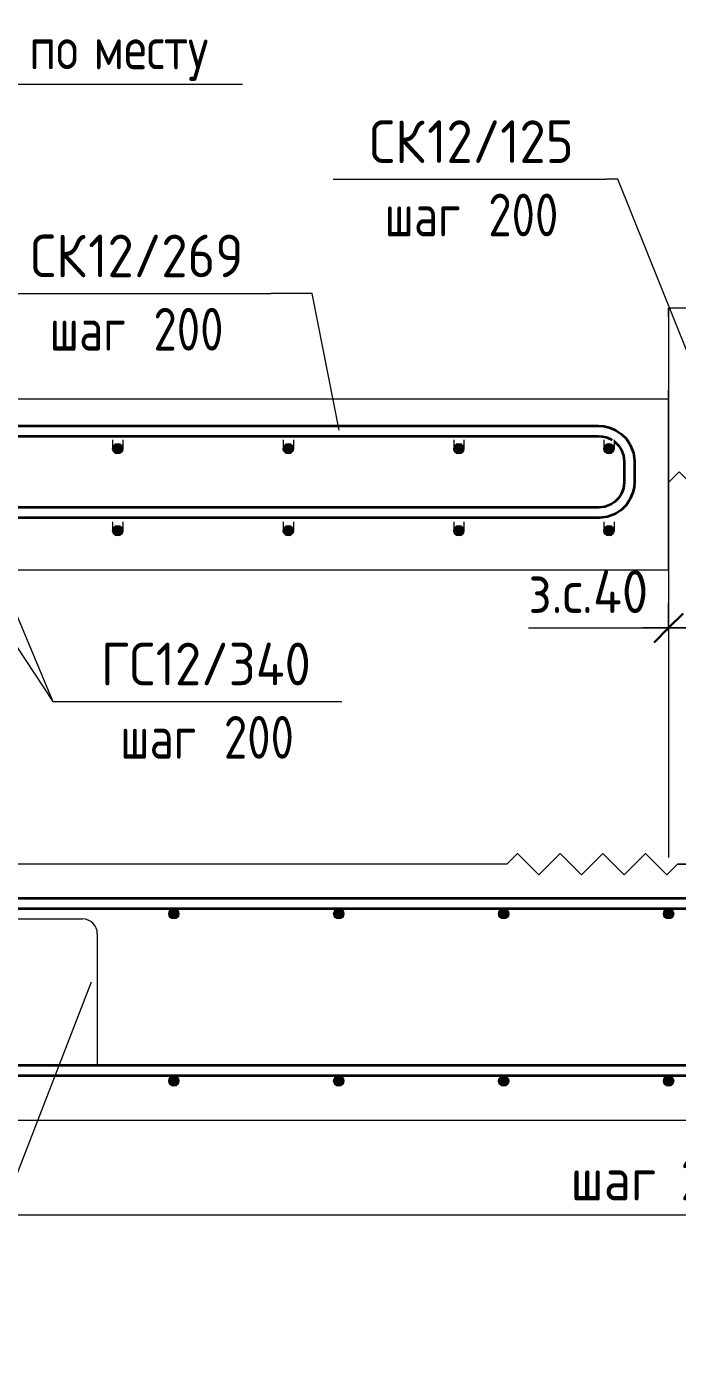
# Model space of a CAD drawing. Header units: millimetres. Extents: x 3129 to 68349, y -1586 to 12682.
# Drawn here: x 65789 to 66552, y -1429 to 132 of the extents above; entities that cross this region are included whole.
import ezdxf

# ---------------------------------------------------------------- set-up
doc = ezdxf.new("R2010")
doc.units = ezdxf.units.MM
for name, color, linetype, lineweight in [('AA_Dim', 7, 'Continuous', 9), ('AA_Dim-20', 7, 'Continuous', 9), ('AA_Linii', 7, 'Continuous', 9), ('AA_Oformlenie', 7, 'Continuous', 9), ('AA_Vinoska', 7, 'Continuous', 9), ('AF_Perekritie_Опалубка', 253, 'Continuous', 20), ('AF_Stena_Опалубка', 253, 'Continuous', 18), ('KR_Armatura', 7, 'Continuous', 20), ('KR_Armatura_Tonkie', 7, 'Continuous', 20)]:
    doc.layers.add(name, color=color, linetype=linetype, lineweight=lineweight)
doc.styles.add('GOST Common', font='GOST Common.ttf', dxfattribs={"width": 0.85, "height": 50})
doc.styles.add('ISOCPEUR_1', font='isocpeur.ttf', dxfattribs={"width": 0.9, "height": 50})
doc.styles.add('ISOCPEUR_2', font='isocpeur.ttf', dxfattribs={"width": 0.8, "height": 50})
doc.dimstyles.new('00_Точн_3_знака__прозр__1', dxfattribs={"dimscale": 304.8, "dimtxt": 49.799059, "dimasz": 0.111549, "dimexe": 0.098425, "dimexo": 0.065617, "dimgap": 0.006562, "dimtad": 1, "dimdec": 3, "dimrnd": 0.001, "dimdsep": 46, "dimtxsty": 'ISOCPEUR_1', "dimblk1": 'OBLIQUE', "dimblk2": 'OBLIQUE', "dimsah": 1, "dimcen": 0.09, "dimdle": 0.098425, "dimazin": 0, "dimtfac": 1, "dimtdec": 4, "dimtix": 1, "dimtmove": 0, "dimatfit": 3, "dimfxl": 1, "dimtvp": 1, "dimtolj": 1, "dimtzin": 0, "dimlwd": 18, "dimlwe": 18, "dimarcsym": 2})
doc.dimstyles.new('05_Округл_5мм__прозр__1', dxfattribs={"dimscale": 304.8, "dimtxt": 49.799059, "dimasz": 0.111549, "dimexe": 0.098425, "dimexo": 0.065617, "dimgap": 0.006562, "dimtad": 1, "dimdec": 0, "dimrnd": 5, "dimdsep": 46, "dimtxsty": 'ISOCPEUR_1', "dimblk1": 'OBLIQUE', "dimblk2": 'OBLIQUE', "dimsah": 1, "dimcen": 0.09, "dimdle": 0.098425, "dimazin": 0, "dimtfac": 1, "dimtdec": 4, "dimtix": 1, "dimtmove": 1, "dimatfit": 3, "dimfxl": 1, "dimtvp": 1, "dimtolj": 1, "dimtzin": 0, "dimlwd": 18, "dimlwe": 18, "dimarcsym": 2})

# ---------------------------------------------------------------- blocks, each defined once
blk = doc.blocks.new('Последовательность узлов - 3мм масшт20 маскировка-V7-Сечение 22')
at = {"layer": 'AA_Oformlenie'}
for p, q in [((5656.9, -402.3), (5669.4, -389.8)), ((5669.4, -389.8), (5694.4, -414.8)), ((5706.9, -402.3), (5719.4, -389.8)), ((5719.4, -389.8), (5744.4, -414.8)), ((5756.9, -402.3), (5769.4, -389.8)), ((5769.4, -389.8), (5794.4, -414.8)), ((5806.9, -402.3), (5819.4, -389.8)), ((5819.4, -389.8), (5844.4, -414.8)), ((5706.9, -402.3), (5694.4, -414.8)), ((5756.9, -402.3), (5744.4, -414.8)), ((5806.9, -402.3), (5794.4, -414.8)), ((5856.9, -402.3), (5844.4, -414.8))]:
    blk.add_line(p, q, dxfattribs=at)
blk = doc.blocks.new('010_Текст с выноской - Текст 2 строки-4025778-Сечение 22')
at = {"layer": 'AA_Vinoska'}
blk.add_line((6092.1, 55.6), (6592.1, 55.6), dxfattribs=at)
blk = doc.blocks.new('DIMBLOCK95-Сечение 22')
at = {"layer": 'AA_Dim-20', "lineweight": 18}
for p, q in [((65216.4, -1125), (65216.4, -1291.4)), ((65216.4, -1261.4), (65216.4, -1125)), ((67866.4, -1130), (67866.4, -1291.4)), ((67866.4, -1261.4), (67866.4, -1130)), ((67866.4, -1261.4), (65216.4, -1261.4))]:
    blk.add_line(p, q, dxfattribs=at)
at = {"layer": 'AA_Dim-20', "lineweight": 30}
for p, q in [((65216.4, -1261.4), (65233.4, -1244.4)), ((67866.4, -1261.4), (67883.4, -1244.4)), ((65216.4, -1261.4), (65199.4, -1278.4)), ((67866.4, -1261.4), (67849.4, -1278.4))]:
    blk.add_line(p, q, dxfattribs=at)
at = {"layer": 'AA_Dim-20', "color": 0, "lineweight": 18, "insert": (66426.5, -1194), "char_height": 50, "width": 275.81, "attachment_point": 1, "line_spacing_factor": 1.149209, "style": 'ISOCPEUR_1'}
blk.add_mtext('шаг 200', dxfattribs=at)
blk = doc.blocks.new('_Oblique')
at = {"color": 0, "linetype": 'ByBlock', "lineweight": -2}
blk.add_line((-0.5, -0.5), (0.5, 0.5), dxfattribs=at)
blk = doc.blocks.new('042_М_Арматуры - Диам длина поз _ Комментарий-2260297-Сечение 22')
at = {"layer": 'AA_Vinoska'}
blk.add_line((6324.6, -1403.4), (6644.6, -1403.4), dxfattribs=at)
blk = doc.blocks.new('DIMBLOCK105-Сечение 22')
at = {"layer": 'AA_Dim-20', "lineweight": 18}
for p, q in [((66541.4, -576.8), (66541.4, -542.8)), ((66583.4, -574), (66583.4, -542.8)), ((66377.1, -572.6), (66548.4, -572.6)), ((66613.4, -572.8), (66511.4, -572.8)), ((66541.4, -572.8), (66541.4, -576.8)), ((66548.4, -572.6), (66562.4, -572.8)), ((66583.4, -572.8), (66583.4, -574))]:
    blk.add_line(p, q, dxfattribs=at)
at = {"layer": 'AA_Dim-20', "lineweight": 30}
for p, q in [((66541.4, -572.8), (66558.4, -555.8)), ((66583.4, -572.8), (66600.4, -555.8)), ((66541.4, -572.8), (66524.4, -589.8)), ((66583.4, -572.8), (66566.4, -589.8))]:
    blk.add_line(p, q, dxfattribs=at)
at = {"layer": 'AA_Dim-20', "color": 0, "lineweight": 18, "insert": (66377.1, -505.3), "char_height": 50, "width": 181.575, "attachment_point": 1, "line_spacing_factor": 1.149209, "style": 'ISOCPEUR_1'}
blk.add_mtext('з.с.40', dxfattribs=at)

msp = doc.modelspace()

# ---------------------------------------------------------------- hatches: boundary and pattern name
at = {"layer": 'KR_Armatura'}
h = msp.add_hatch(color=256, dxfattribs=at)
edge = h.paths.add_edge_path()
edge.add_arc((65895.4156, -362.6596), 6, 0, 360)
for points in [[(65892.4156, -367.8558), (65898.4156, -367.8558), (65901.4156, -362.6596), (65898.4156, -357.4635), (65892.4156, -357.4635), (65889.4156, -362.6596)], [(66092.4156, -367.8558), (66098.4156, -367.8558), (66101.4156, -362.6596), (66098.4156, -357.4635), (66092.4156, -357.4635), (66089.4156, -362.6596)], [(66292.4156, -367.8558), (66298.4156, -367.8558), (66301.4156, -362.6596), (66298.4156, -357.4635), (66292.4156, -357.4635), (66289.4156, -362.6596)], [(66474.4156, -367.8558), (66477.4156, -362.6596), (66474.4156, -357.4635), (66468.4156, -357.4635), (66465.4156, -362.6596), (66468.4156, -367.8558)], [(65892.4156, -463.9871), (65898.4156, -463.9871), (65901.4156, -458.791), (65898.4156, -453.5948), (65892.4156, -453.5948), (65889.4156, -458.791)], [(66092.4156, -463.9871), (66098.4156, -463.9871), (66101.4156, -458.791), (66098.4156, -453.5948), (66092.4156, -453.5948), (66089.4156, -458.791)], [(66292.4156, -463.9871), (66298.4156, -463.9871), (66301.4156, -458.791), (66298.4156, -453.5948), (66292.4156, -453.5948), (66289.4156, -458.791)], [(66468.4156, -463.9871), (66474.4156, -463.9871), (66477.4156, -458.791), (66474.4156, -453.5948), (66468.4156, -453.5948), (66465.4156, -458.791)], [(65958.1299, -913.1962), (65964.1299, -913.1962), (65967.1299, -908), (65964.1299, -902.8038), (65958.1299, -902.8038), (65955.1299, -908)], [(66151.5585, -913.1962), (66157.5585, -913.1962), (66160.5585, -908), (66157.5585, -902.8038), (66151.5585, -902.8038), (66148.5585, -908)], [(66344.987, -913.1962), (66350.987, -913.1962), (66353.987, -908), (66350.987, -902.8038), (66344.987, -902.8038), (66341.987, -908)], [(66538.4156, -913.1962), (66544.4156, -913.1962), (66547.4156, -908), (66544.4156, -902.8038), (66538.4156, -902.8038), (66535.4156, -908)], [(65958.1299, -1109.1962), (65964.1299, -1109.1962), (65967.1299, -1104), (65964.1299, -1098.8038), (65958.1299, -1098.8038), (65955.1299, -1104)], [(66151.5585, -1109.1962), (66157.5585, -1109.1962), (66160.5585, -1104), (66157.5585, -1098.8038), (66151.5585, -1098.8038), (66148.5585, -1104)], [(66344.987, -1109.1962), (66350.987, -1109.1962), (66353.987, -1104), (66350.987, -1098.8038), (66344.987, -1098.8038), (66341.987, -1104)], [(66538.4156, -1109.1962), (66544.4156, -1109.1962), (66547.4156, -1104), (66544.4156, -1098.8038), (66538.4156, -1098.8038), (66535.4156, -1104)]]:
    msp.add_hatch(color=256, dxfattribs=at).paths.add_polyline_path(points)
h = msp.add_hatch(color=256, dxfattribs=at)
edge = h.paths.add_edge_path()
edge.add_arc((66095.4156, -362.6596), 6, 0, 360)
h = msp.add_hatch(color=256, dxfattribs=at)
edge = h.paths.add_edge_path()
edge.add_arc((66295.4156, -362.6596), 6, 0, 360)
h = msp.add_hatch(color=256, dxfattribs=at)
edge = h.paths.add_edge_path()
edge.add_arc((66471.4156, -362.6596), 6, 0, 360)
h = msp.add_hatch(color=256, dxfattribs=at)
edge = h.paths.add_edge_path()
edge.add_arc((65895.4156, -458.791), 6, 0, 360)
h = msp.add_hatch(color=256, dxfattribs=at)
edge = h.paths.add_edge_path()
edge.add_arc((66095.4156, -458.791), 6, 0, 360)
h = msp.add_hatch(color=256, dxfattribs=at)
edge = h.paths.add_edge_path()
edge.add_arc((66295.4156, -458.791), 6, 0, 360)
h = msp.add_hatch(color=256, dxfattribs=at)
edge = h.paths.add_edge_path()
edge.add_arc((66471.4156, -458.791), 6, 0, 360)
h = msp.add_hatch(color=256, dxfattribs=at)
edge = h.paths.add_edge_path()
edge.add_arc((65961.1299, -908), 6, 0, 360)
h = msp.add_hatch(color=256, dxfattribs=at)
edge = h.paths.add_edge_path()
edge.add_arc((66154.5585, -908), 6, 0, 360)
h = msp.add_hatch(color=256, dxfattribs=at)
edge = h.paths.add_edge_path()
edge.add_arc((66347.987, -908), 6, 0, 360)
h = msp.add_hatch(color=256, dxfattribs=at)
edge = h.paths.add_edge_path()
edge.add_arc((66541.4156, -908), 6, 0, 360)
h = msp.add_hatch(color=256, dxfattribs=at)
edge = h.paths.add_edge_path()
edge.add_arc((65961.1299, -1104), 6, 0, 360)
h = msp.add_hatch(color=256, dxfattribs=at)
edge = h.paths.add_edge_path()
edge.add_arc((66154.5585, -1104), 6, 0, 360)
h = msp.add_hatch(color=256, dxfattribs=at)
edge = h.paths.add_edge_path()
edge.add_arc((66347.987, -1104), 6, 0, 360)
h = msp.add_hatch(color=256, dxfattribs=at)
edge = h.paths.add_edge_path()
edge.add_arc((66541.4156, -1104), 6, 0, 360)

# ---------------------------------------------------------------- linework, layer by layer
at = {"layer": 'AA_Linii', "lineweight": 20}
for p, q in [((65688.965, -914), (65853.9127, -914)), ((65871.4388, -931.5261), (65871.4388, -1086))]:
    msp.add_line(p, q, dxfattribs=at)
msp.add_arc((65853.9127, -931.5261), 17.5261, 0, 90, dxfattribs=at)
at = {"layer": 'AA_Vinoska'}
for p, q in [((66482.0857, -46.6838), (66468.1978, -46.6838)), ((66581.8264, -295.4043), (66482.0857, -46.6838)), ((66123.4502, -180.6736), (66075.4736, -180.6736)), ((66155.0137, -341.0162), (66123.4502, -180.6736)), ((65695.4489, -363.742), (65819.1779, -659.1765)), ((65689.1362, -462.2201), (65819.1779, -659.1765)), ((65819.1779, -659.1765), (65838.116, -659.1765)), ((65819.1779, -659.1765), (65838.116, -659.1765)), ((65864.2429, -988.0481), (65693.1436, -1429.2824))]:
    msp.add_line(p, q, dxfattribs=at)
at = {"layer": 'AF_Perekritie_Опалубка'}
for p, q in [((66592.8442, -197.8293), (66541.4156, -197.8293)), ((66541.4156, -197.8293), (66541.4156, -398.0793)), ((66541.4156, -207.8324), (66541.4156, -197.8293)), ((66541.4156, -304.5803), (66541.4156, -294.1152)), ((66541.4156, -304.5803), (65288.4156, -304.5803)), ((66541.4156, -504.8539), (66541.4156, -304.5803)), ((66541.4156, -398.0793), (66541.4156, -408.0824)), ((66541.4156, -494.3888), (66541.4156, -504.8539)), ((65341.4156, -504.8539), (66541.4156, -504.8539)), ((66351.7246, -850), (65341.4156, -850)), ((66592.8442, -850), (66551.7246, -850)), ((65141.4156, -1150), (67941.4156, -1150))]:
    msp.add_line(p, q, dxfattribs=at)
at = {"layer": 'AF_Stena_Опалубка', "lineweight": 20}
for p, q in [((66541.4156, -397.8548), (66541.4156, -842)), ((66541.4156, -397.8548), (66541.4156, -407.9012)), ((66551.7246, -850), (66592.8442, -850))]:
    msp.add_line(p, q, dxfattribs=at)
at = {"layer": 'KR_Armatura'}
for p, q in [((65889.4156, -352.1945), (65889.4156, -362.6596)), ((65892.4156, -357.4635), (65889.4156, -362.6596)), ((65898.4156, -357.4635), (65892.4156, -357.4635)), ((65901.4156, -362.6596), (65898.4156, -357.4635)), ((65901.4156, -352.1945), (65901.4156, -362.6596)), ((66089.4156, -352.1945), (66089.4156, -362.6596)), ((66092.4156, -357.4635), (66089.4156, -362.6596)), ((66098.4156, -357.4635), (66092.4156, -357.4635)), ((66101.4156, -362.6596), (66098.4156, -357.4635)), ((66101.4156, -352.1945), (66101.4156, -362.6596)), ((66289.4156, -352.1945), (66289.4156, -362.6596)), ((66292.4156, -357.4635), (66289.4156, -362.6596)), ((66298.4156, -357.4635), (66292.4156, -357.4635)), ((66301.4156, -362.6596), (66298.4156, -357.4635)), ((66301.4156, -352.1945), (66301.4156, -362.6596)), ((66465.4156, -352.1945), (66465.4156, -362.6596)), ((66468.4156, -357.4635), (66465.4156, -362.6596)), ((66474.4156, -357.4635), (66468.4156, -357.4635)), ((66477.4156, -362.6596), (66474.4156, -357.4635)), ((66477.4156, -352.1945), (66477.4156, -352.5949)), ((66477.4156, -352.5949), (66477.4156, -362.6596)), ((65889.4156, -362.6596), (65892.4156, -367.8558)), ((65892.4156, -367.8558), (65898.4156, -367.8558)), ((65898.4156, -367.8558), (65901.4156, -362.6596)), ((66089.4156, -362.6596), (66092.4156, -367.8558)), ((66092.4156, -367.8558), (66098.4156, -367.8558)), ((66098.4156, -367.8558), (66101.4156, -362.6596)), ((66289.4156, -362.6596), (66292.4156, -367.8558)), ((66292.4156, -367.8558), (66298.4156, -367.8558)), ((66298.4156, -367.8558), (66301.4156, -362.6596)), ((66465.4156, -362.6596), (66468.4156, -367.8558)), ((66468.4156, -367.8558), (66474.4156, -367.8558)), ((66474.4156, -367.8558), (66477.4156, -362.6596)), ((65889.4156, -448.3258), (65889.4156, -458.791)), ((65901.4156, -448.3258), (65901.4156, -458.791)), ((66089.4156, -448.3258), (66089.4156, -458.791)), ((66101.4156, -448.3258), (66101.4156, -458.791)), ((66289.4156, -448.3258), (66289.4156, -458.791)), ((66301.4156, -448.3258), (66301.4156, -458.791)), ((66465.4156, -448.3258), (66465.4156, -458.791)), ((66477.4156, -448.3258), (66477.4156, -458.791)), ((65892.4156, -453.5948), (65889.4156, -458.791)), ((65889.4156, -458.791), (65892.4156, -463.9871)), ((65898.4156, -453.5948), (65892.4156, -453.5948)), ((65892.4156, -463.9871), (65898.4156, -463.9871)), ((65901.4156, -458.791), (65898.4156, -453.5948)), ((65898.4156, -463.9871), (65901.4156, -458.791)), ((66092.4156, -453.5948), (66089.4156, -458.791)), ((66089.4156, -458.791), (66092.4156, -463.9871)), ((66098.4156, -453.5948), (66092.4156, -453.5948)), ((66092.4156, -463.9871), (66098.4156, -463.9871)), ((66101.4156, -458.791), (66098.4156, -453.5948)), ((66098.4156, -463.9871), (66101.4156, -458.791)), ((66292.4156, -453.5948), (66289.4156, -458.791)), ((66289.4156, -458.791), (66292.4156, -463.9871)), ((66298.4156, -453.5948), (66292.4156, -453.5948)), ((66292.4156, -463.9871), (66298.4156, -463.9871)), ((66301.4156, -458.791), (66298.4156, -453.5948)), ((66298.4156, -463.9871), (66301.4156, -458.791)), ((66468.4156, -453.5948), (66465.4156, -458.791)), ((66465.4156, -458.791), (66468.4156, -463.9871)), ((66474.4156, -453.5948), (66468.4156, -453.5948)), ((66468.4156, -463.9871), (66474.4156, -463.9871)), ((66477.4156, -458.791), (66474.4156, -453.5948)), ((66474.4156, -463.9871), (66477.4156, -458.791)), ((65958.1299, -902.8038), (65955.1299, -908)), ((65964.1299, -902.8038), (65958.1299, -902.8038)), ((65967.1299, -908), (65964.1299, -902.8038)), ((66151.5585, -902.8038), (66148.5585, -908)), ((66157.5585, -902.8038), (66151.5585, -902.8038)), ((66160.5585, -908), (66157.5585, -902.8038)), ((66344.987, -902.8038), (66341.987, -908)), ((66350.987, -902.8038), (66344.987, -902.8038)), ((66353.987, -908), (66350.987, -902.8038)), ((66538.4156, -902.8038), (66535.4156, -908)), ((66544.4156, -902.8038), (66538.4156, -902.8038)), ((66547.4156, -908), (66544.4156, -902.8038)), ((65955.1299, -908), (65958.1299, -913.1962)), ((65958.1299, -913.1962), (65964.1299, -913.1962)), ((65964.1299, -913.1962), (65967.1299, -908)), ((66148.5585, -908), (66151.5585, -913.1962)), ((66151.5585, -913.1962), (66157.5585, -913.1962)), ((66157.5585, -913.1962), (66160.5585, -908)), ((66341.987, -908), (66344.987, -913.1962)), ((66344.987, -913.1962), (66350.987, -913.1962)), ((66350.987, -913.1962), (66353.987, -908)), ((66535.4156, -908), (66538.4156, -913.1962)), ((66538.4156, -913.1962), (66544.4156, -913.1962)), ((66544.4156, -913.1962), (66547.4156, -908)), ((65958.1299, -1098.8038), (65955.1299, -1104)), ((65955.1299, -1104), (65958.1299, -1109.1962)), ((65964.1299, -1098.8038), (65958.1299, -1098.8038)), ((65967.1299, -1104), (65964.1299, -1098.8038)), ((65964.1299, -1109.1962), (65967.1299, -1104)), ((66151.5585, -1098.8038), (66148.5585, -1104)), ((66148.5585, -1104), (66151.5585, -1109.1962)), ((66157.5585, -1098.8038), (66151.5585, -1098.8038)), ((66160.5585, -1104), (66157.5585, -1098.8038)), ((66157.5585, -1109.1962), (66160.5585, -1104)), ((66344.987, -1098.8038), (66341.987, -1104)), ((66341.987, -1104), (66344.987, -1109.1962)), ((66350.987, -1098.8038), (66344.987, -1098.8038)), ((66353.987, -1104), (66350.987, -1098.8038)), ((66350.987, -1109.1962), (66353.987, -1104)), ((66538.4156, -1098.8038), (66535.4156, -1104)), ((66535.4156, -1104), (66538.4156, -1109.1962)), ((66544.4156, -1098.8038), (66538.4156, -1098.8038)), ((66547.4156, -1104), (66544.4156, -1098.8038)), ((66544.4156, -1109.1962), (66547.4156, -1104)), ((65958.1299, -1109.1962), (65964.1299, -1109.1962)), ((66151.5585, -1109.1962), (66157.5585, -1109.1962)), ((66344.987, -1109.1962), (66350.987, -1109.1962)), ((66538.4156, -1109.1962), (66544.4156, -1109.1962))]:
    msp.add_line(p, q, dxfattribs=at)
for centre in [(65895.4156, -362.6596), (66095.4156, -362.6596), (66295.4156, -362.6596), (66471.4156, -362.6596), (65895.4156, -458.791), (66095.4156, -458.791), (66295.4156, -458.791), (66471.4156, -458.791), (65961.1299, -908), (66154.5585, -908), (66347.987, -908), (66541.4156, -908), (65961.1299, -1104), (66154.5585, -1104), (66347.987, -1104), (66541.4156, -1104)]:
    msp.add_circle(centre, 6, dxfattribs=at)
at = {"layer": 'KR_Armatura_Tonkie', "lineweight": 35}
for p, q in [((65288.4156, -335.9129), (66459.4156, -335.9129)), ((66459.4156, -335.9129), (66465.5771, -336.3668)), ((66465.5771, -336.3668), (66471.6054, -337.7186)), ((66471.6054, -337.7186), (66479.2113, -340.8648)), ((66479.2113, -340.8648), (66486.057, -345.4328)), ((65288.4156, -347.9129), (66459.4156, -347.9129)), ((66459.4156, -347.9129), (66463.8187, -348.2373)), ((66463.8187, -348.2373), (66468.1263, -349.2032)), ((66468.1263, -349.2032), (66473.5605, -351.4511)), ((66473.5605, -351.4511), (66475.2798, -352.5983)), ((66477.4153, -354.0233), (66478.4505, -354.714)), ((66478.4505, -354.714), (66482.6085, -358.8662)), ((66482.6085, -358.8662), (66485.8749, -363.748)), ((66486.057, -345.4328), (66491.8795, -351.2473)), ((66491.8795, -351.2473), (66496.4547, -358.0852)), ((66496.4547, -358.0852), (66500.1565, -367.6686)), ((66485.8749, -363.748), (66488.517, -370.5882)), ((66488.517, -370.5882), (66489.4066, -377.1289)), ((66500.1565, -367.6686), (66501.403, -376.834)), ((66489.4066, -377.1289), (66489.4156, -377.8637)), ((66489.4156, -377.8637), (66489.4156, -401.8309)), ((66501.403, -376.834), (66501.4156, -377.8637)), ((66501.4156, -377.8637), (66501.4156, -401.8309)), ((66489.4156, -401.8309), (66489.0911, -406.2245)), ((66501.4156, -401.8309), (66500.9609, -407.9876)), ((66482.6085, -420.8284), (66478.4505, -424.9807)), ((66485.8749, -415.9467), (66482.6085, -420.8284)), ((66488.1245, -410.523), (66485.8749, -415.9467)), ((66489.0911, -406.2245), (66488.1245, -410.523)), ((66496.4547, -421.6094), (66491.8795, -428.4474)), ((66499.6064, -414.0108), (66496.4547, -421.6094)), ((66500.9609, -407.9876), (66499.6064, -414.0108)), ((66459.4156, -431.7818), (65288.4156, -431.7818)), ((66460.1521, -431.7727), (66459.4156, -431.7818)), ((66466.7069, -430.8837), (66460.1521, -431.7727)), ((66473.5605, -428.2436), (66466.7069, -430.8837)), ((66478.4505, -424.9807), (66473.5605, -428.2436)), ((66486.057, -434.2619), (66479.2113, -438.8299)), ((66491.8795, -428.4474), (66486.057, -434.2619)), ((66459.4156, -443.7818), (65288.4156, -443.7818)), ((66460.4461, -443.7691), (66459.4156, -443.7818)), ((66469.6189, -442.525), (66460.4461, -443.7691)), ((66479.2113, -438.8299), (66469.6189, -442.525)), ((67901.4156, -890), (65181.4156, -890)), ((67701.2275, -902), (65181.4156, -902)), ((67901.4156, -1086), (65181.4156, -1086)), ((67894.656, -1098), (65188.1752, -1098))]:
    msp.add_line(p, q, dxfattribs=at)

# ---------------------------------------------------------------- block references
at = {"layer": 'AA_Oformlenie'}
for p in [(60884.4986, 0), (60694.8076, -447.6903)]:
    msp.add_blockref('Последовательность узлов - 3мм масшт20 маскировка-V7-Сечение 22', p, dxfattribs=at)
at = {"layer": 'AA_Vinoska'}
for name, p in [('010_Текст с выноской - Текст 2 строки-4025778-Сечение 22', (59449.4197, 9.0376)), ('042_М_Арматуры - Диам длина поз _ Комментарий-2260297-Сечение 22', (59823.632, 1356.7521)), ('042_М_Арматуры - Диам длина поз _ Комментарий-2260297-Сечение 22', (59430.9079, 1222.7623)), ('042_М_Арматуры - Диам длина поз _ Комментарий-2260297-Сечение 22', (59513.5502, 744.2594)), ('042_М_Арматуры - Диам длина поз _ Комментарий-2260297-Сечение 22', (59513.5502, 744.2594))]:
    msp.add_blockref(name, p, dxfattribs=at)

# ---------------------------------------------------------------- texts
at = {"layer": 'AA_Vinoska', "char_height": 50, "attachment_point": 1}
for s, insert, width, style in [('\\fGOST Common|b0|i0|c204|p34|;\\W.85; ', (65852.4152, 132.2459), 17.717294, 'GOST Common'), ('по', (65791.6933, 132.2459), 73.594913, 'GOST Common'), ('месту', (65867.0335, 132.2459), 192.164494, 'GOST Common'), ('СК', (66190.4906, 22.3982), 82.253137, 'ISOCPEUR_1'), ('12/125', (66258.3562, 22.3982), 210.683475, 'ISOCPEUR_1'), (' 200', (66304.5389, -63.5828), 133.4008, 'ISOCPEUR_2'), ('шаг', (66208.2306, -63.5828), 116.7257, 'ISOCPEUR_2'), ('СК', (65792.9964, -111.5915), 82.253137, 'ISOCPEUR_1'), ('12/269', (65860.862, -111.5915), 222.227775, 'ISOCPEUR_1'), (' 200', (65911.8148, -197.5726), 133.4008, 'ISOCPEUR_2'), ('шаг', (65815.5064, -197.5726), 116.7257, 'ISOCPEUR_2'), ('ГС', (65875.6388, -590.0944), 77.924025, 'ISOCPEUR_1'), ('ГС', (65875.6388, -590.0944), 77.924025, 'ISOCPEUR_1'), ('12/340', (65939.9325, -590.0944), 226.556887, 'ISOCPEUR_1'), ('12/340', (65939.9325, -590.0944), 226.556887, 'ISOCPEUR_1'), (' 200', (65994.4571, -676.0755), 133.4008, 'ISOCPEUR_2'), ('шаг', (65898.1488, -676.0755), 116.7257, 'ISOCPEUR_2')]:
    msp.add_mtext(s, dxfattribs=dict(at, insert=insert, width=width, style=style))

# ---------------------------------------------------------------- dimensions: what is measured, and where the dimension line sits
at = {"layer": 'AA_Dim', "lineweight": 18}
dim = msp.add_linear_dim(base=(66541.4156, -572.7842), p1=(66583.4156, -594), p2=(66541.4156, -596.8259), dimstyle='05_Округл_5мм__прозр__1', override={"dimpost": 'з.с.<>', "dimfxl": 42.094959}, dxfattribs=at)
dim.commit()
dim.dimension.update_dxf_attribs({"geometry": 'DIMBLOCK105-Сечение 22', "text_midpoint": (66467.8845, -538.6292), "dimtype": 160})
dim = msp.add_linear_dim(base=(65216.4156, -1261.3637), p1=(67866.4156, -1110), p2=(65216.4156, -1105), text='шаг 200', dimstyle='00_Точн_3_знака__прозр__1', override={"dimpost": '<>', "dimfxl": 2650.004717}, dxfattribs=at)
dim.commit()
dim.dimension.update_dxf_attribs({"geometry": 'DIMBLOCK95-Сечение 22', "text_midpoint": (66541.4156, -1234.3448)})

doc.saveas('drawing.dxf')
